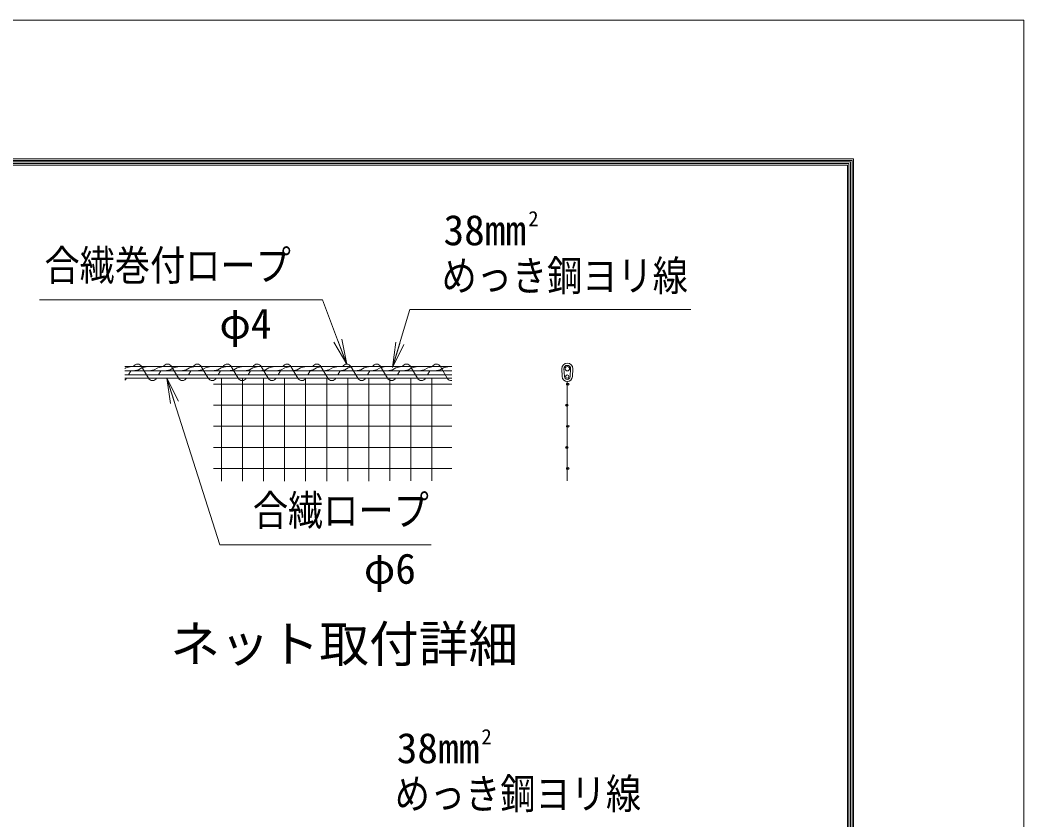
# Model space of a CAD drawing. Units: millimetres at full size; details may follow other scales. Extents: x -18900 to 18900, y -13365 to 13365.
# Drawn here: x 11737 to 18900, y 7657 to 13365 of the extents above; entities that cross this region are included whole.
import ezdxf
from ezdxf.enums import TextEntityAlignment as Align

# ---------------------------------------------------------------- set-up
doc = ezdxf.new("R2010")
doc.units = ezdxf.units.MM
doc.header["$LTSCALE"] = 50
for name, color, linetype, lineweight in [('0-0_D-STR-TXT', 7, 'Continuous', 13), ('0-3_D-STR3', 3, 'Continuous', 13), ('0-8_0', 7, 'Continuous', 18), ('0-A_D-TTL-TXT', 7, 'Continuous', 13), ('0-B_D-STR2', 7, 'Continuous', 13), ('0-C_D-TTL', 7, 'Continuous', 18)]:
    doc.layers.add(name, color=color, linetype=linetype, lineweight=lineweight)
doc.styles.add('ＭＳ ゴシック', font='')
doc.styles.get('ＭＳ ゴシック').set_extended_font_data('MS Gothic')

# ---------------------------------------------------------------- blocks, each defined once
blk = doc.blocks.new('_Open')
at = {"layer": '0-8_0'}
blk.add_line((-50, 8.33), (0, 0), dxfattribs=at)
blk.add_lwpolyline([(-50, -8.33), (0, 0), (-50, 0)], dxfattribs=at)

msp = doc.modelspace()

# ---------------------------------------------------------------- linework, layer by layer
at = {"layer": '0-0_D-STR-TXT'}
for points in [[(11875.65, 11369.67), (13894.53, 11369.67), (14067.24, 10911.56)], [(16523.05, 11298.5), (14519.02, 11298.5), (14394.73, 10887.63)], [(14670.24, 9621.26), (13163.04, 9621.26), (12783.95, 10807.02)]]:
    msp.add_lwpolyline(points, dxfattribs=at)
at = {"layer": '0-3_D-STR3'}
for p, q in [((12484.44, 10892.92), (14817.77, 10892.92)), ((12484.44, 10860.92), (14817.77, 10860.92)), ((14817.77, 10832.92), (12484.44, 10832.92)), ((15605.79, 10820.35), (15601.79, 10876.35)), ((15621.75, 10821.49), (15617.75, 10877.49)), ((15661.79, 10821.49), (15665.79, 10877.49)), ((15677.75, 10820.35), (15681.75, 10876.35)), ((14817.77, 10808.92), (12484.44, 10808.92))]:
    msp.add_line(p, q, dxfattribs=at)
at = {"layer": '0-3_D-STR3', "color": 4}
for p, q in [((12603.93, 10892.92), (12653.68, 10808.92)), ((12817.14, 10892.92), (12866.88, 10808.92)), ((13030.34, 10892.92), (13080.09, 10808.92)), ((13243.55, 10892.92), (13293.29, 10808.92)), ((13456.76, 10892.92), (13506.5, 10808.92)), ((13669.96, 10892.92), (13719.7, 10808.92)), ((13883.17, 10892.92), (13932.91, 10808.92)), ((14096.37, 10892.92), (14146.11, 10808.92)), ((14309.58, 10892.92), (14359.32, 10808.92)), ((14522.78, 10892.92), (14572.53, 10808.92)), ((14735.99, 10892.92), (14785.73, 10808.92)), ((12528.12, 10860.92), (12511.54, 10832.92)), ((12741.33, 10860.92), (12724.75, 10832.92)), ((12954.53, 10860.92), (12937.95, 10832.92)), ((13167.74, 10860.92), (13151.16, 10832.92)), ((13380.95, 10860.92), (13364.36, 10832.92)), ((13594.15, 10860.92), (13577.57, 10832.92)), ((13807.36, 10860.92), (13790.78, 10832.92)), ((14020.56, 10860.92), (14003.98, 10832.92)), ((14233.77, 10860.92), (14217.19, 10832.92)), ((14446.97, 10860.92), (14430.39, 10832.92)), ((14660.18, 10860.92), (14643.6, 10832.92))]:
    msp.add_line(p, q, dxfattribs=at)
at = {"layer": '0-3_D-STR3'}
for points in [[(12532.44, 10892.92), (12492.43, 10883.67), (12484.44, 10879.06)], [(12645.76, 10892.92), (12605.75, 10883.67), (12581.21, 10869.51), (12544.4, 10860.92)], [(12759.08, 10892.92), (12719.07, 10883.67), (12694.53, 10869.51), (12657.72, 10860.92)], [(12872.41, 10892.92), (12832.39, 10883.67), (12807.86, 10869.51), (12771.04, 10860.92)], [(12985.73, 10892.92), (12945.72, 10883.67), (12921.18, 10869.51), (12884.36, 10860.92)], [(13099.05, 10892.92), (13059.04, 10883.67), (13034.5, 10869.51), (12997.69, 10860.92)], [(13212.37, 10892.92), (13172.36, 10883.67), (13147.82, 10869.51), (13111.01, 10860.92)], [(13325.7, 10892.92), (13285.68, 10883.67), (13261.15, 10869.51), (13224.33, 10860.92)], [(13439.02, 10892.92), (13399, 10883.67), (13374.47, 10869.51), (13337.65, 10860.92)], [(13552.34, 10892.92), (13512.33, 10883.67), (13487.79, 10869.51), (13450.98, 10860.92)], [(13665.66, 10892.92), (13625.65, 10883.67), (13601.11, 10869.51), (13564.3, 10860.92)], [(13778.98, 10892.92), (13738.97, 10883.67), (13714.44, 10869.51), (13677.62, 10860.92)], [(13892.31, 10892.92), (13852.29, 10883.67), (13827.76, 10869.51), (13790.94, 10860.92)], [(14005.63, 10892.92), (13965.62, 10883.67), (13941.08, 10869.51), (13904.27, 10860.92)], [(14118.95, 10892.92), (14078.94, 10883.67), (14054.4, 10869.51), (14017.59, 10860.92)], [(14232.27, 10892.92), (14192.26, 10883.67), (14167.72, 10869.51), (14130.91, 10860.92)], [(14345.6, 10892.92), (14305.58, 10883.67), (14281.05, 10869.51), (14244.23, 10860.92)], [(14458.92, 10892.92), (14418.91, 10883.67), (14394.37, 10869.51), (14357.55, 10860.92)], [(14572.24, 10892.92), (14532.23, 10883.67), (14507.69, 10869.51), (14470.88, 10860.92)], [(14685.56, 10892.92), (14645.55, 10883.67), (14621.01, 10869.51), (14584.2, 10860.92)], [(14798.88, 10892.92), (14758.87, 10883.67), (14734.34, 10869.51), (14697.52, 10860.92)]]:
    msp.add_lwpolyline(points, dxfattribs=at)
for centre, radius in [((15641.77, 10876.92), 16), ((15641.77, 10820.92), 12)]:
    msp.add_circle(centre, radius, dxfattribs=at)
at = {"layer": '0-3_D-STR3', "color": 4}
for centre, start, end in [((12575.5, 10877.2), 28.93798, 151.06202), ((12788.71, 10877.2), 28.93798, 151.06202), ((13001.91, 10877.2), 28.93798, 151.06202), ((13215.12, 10877.2), 28.93798, 151.06202), ((13428.32, 10877.2), 28.93798, 151.06202), ((13641.53, 10877.2), 28.93798, 151.06202), ((13854.74, 10877.2), 28.93798, 151.06202), ((14067.94, 10877.2), 28.93798, 151.06202), ((14281.15, 10877.2), 28.93798, 151.06202), ((14494.35, 10877.2), 28.93798, 151.06202), ((14707.56, 10877.2), 28.93798, 151.06202), ((12468.9, 10824.64), 298.5737, 331.06202), ((12682.11, 10824.64), 208.93798, 331.06202), ((12895.31, 10824.64), 208.93798, 331.06202), ((13108.52, 10824.64), 208.93798, 331.06202), ((13321.72, 10824.64), 208.93798, 331.06202), ((13534.93, 10824.64), 208.93798, 331.06202), ((13748.13, 10824.64), 208.93798, 331.06202), ((13961.34, 10824.64), 208.93798, 331.06202), ((14174.54, 10824.64), 208.93798, 331.06202), ((14387.75, 10824.64), 208.93798, 331.06202), ((14600.96, 10824.64), 208.93798, 331.06202), ((14814.16, 10824.64), 208.93798, 276.37941)]:
    msp.add_arc(centre, 32.49, start, end, dxfattribs=at)
at = {"layer": '0-3_D-STR3'}
for centre, radius, start, end in [((15641.77, 10876.92), 40, 0, 180), ((15641.77, 10876.92), 40, 0, 180), ((15641.77, 10876.92), 24, 0, 180), ((15641.77, 10820.92), 36, 180, 0), ((15641.77, 10820.92), 20, 180, 0)]:
    msp.add_arc(centre, radius, start, end, dxfattribs=at)
at = {"layer": '0-B_D-STR2'}
for p, q in [((13118.02, 10765.94), (14817.77, 10765.94)), ((13174.79, 10073.6), (13174.79, 10808.92)), ((13324.79, 10073.9), (13324.79, 10808.92)), ((13474.79, 10074.2), (13474.79, 10808.92)), ((13624.79, 10074.51), (13624.79, 10808.92)), ((13774.79, 10074.81), (13774.79, 10808.92)), ((13924.79, 10075.12), (13924.79, 10808.92)), ((14074.79, 10075.42), (14074.79, 10808.92)), ((14224.79, 10075.72), (14224.79, 10808.92)), ((14374.79, 10076.03), (14374.79, 10808.92)), ((14524.79, 10076.33), (14524.79, 10808.92)), ((14674.79, 10076.64), (14674.79, 10808.92)), ((15641.77, 10784.92), (15641.77, 10076.92)), ((13118.02, 10615.94), (14817.77, 10615.94)), ((13118.02, 10465.94), (14817.77, 10465.94)), ((13118.02, 10315.94), (14817.77, 10315.94)), ((13118.02, 10165.94), (14817.77, 10165.94))]:
    msp.add_line(p, q, dxfattribs=at)
for centre in [(15641.77, 10765.94), (15648.44, 10765.94), (15635.1, 10615.94), (15641.77, 10615.94), (15641.77, 10465.94), (15648.44, 10465.94), (15635.1, 10315.94), (15641.77, 10315.94), (15641.77, 10165.94), (15648.44, 10165.94)]:
    msp.add_circle(centre, 6.67, dxfattribs=at)
at = {"layer": '0-C_D-TTL', "color": 2}
msp.add_lwpolyline([(-18900, 13365), (18900, 13365), (18900, -13365), (-18900, -13365)], close=True, dxfattribs=at)
at = {"layer": '0-C_D-TTL'}
for points in [[(-17685, 12375), (17685, 12375), (17685, -12375), (-17685, -12375)], [(-17673.75, 12363.75), (17673.75, 12363.75), (17673.75, -12363.75), (-17673.75, -12363.75)], [(-17662.5, 12352.5), (17662.5, 12352.5), (17662.5, -12352.5), (-17662.5, -12352.5)], [(-17651.25, 12341.25), (17651.25, 12341.25), (17651.25, -12341.25), (-17651.25, -12341.25)], [(-17640, 12330), (17640, 12330), (17640, -12330), (-17640, -12330)]]:
    msp.add_lwpolyline(points, close=True, dxfattribs=at)

# ---------------------------------------------------------------- block references
at = {"layer": '0-0_D-STR-TXT', "xscale": 3.6, "yscale": 3.6}
for p, rotation in [((14067.94, 10909.69), 290.65707), ((14394.15, 10885.72), 253.16926), ((12783.34, 10808.92), 107.72935)]:
    msp.add_blockref('_Open', p, dxfattribs=dict(at, rotation=rotation))

# ---------------------------------------------------------------- texts
at = {"layer": '0-0_D-STR-TXT', "style": 'ＭＳ ゴシック'}
for s, height, p in [('38mm', 216.6, (14758.46, 11693.3)), ('2', 108.1, (15363.3, 11861.72)), ('φ4', 216.6, (13159.63, 11025.84)), ('φ6', 216.6, (14190.31, 9277.44)), ('38mm', 216.6, (14424.34, 7996.74)), ('2', 108.1, (15029.18, 8165.17))]:
    msp.add_text(s, height=height, dxfattribs=at).set_placement(p, align=Align.BOTTOM_LEFT)
at = {"layer": '0-0_D-STR-TXT', "style": 'ＭＳ ゴシック', "width": 0.85}
for s, p in [('合繊巻付ロープ', (11911.22, 11441.72)), ('めっき鋼ヨリ線', (14744.75, 11367.69)), ('合繊ロープ', (13397.91, 9693.32)), ('めっき鋼ヨリ線', (14410.63, 7671.14))]:
    msp.add_text(s, height=216.6, dxfattribs=at).set_placement(p, align=Align.BOTTOM_LEFT)
at = {"layer": '0-A_D-TTL-TXT', "style": 'ＭＳ ゴシック'}
msp.add_text('ネット取付詳細', height=259.9, dxfattribs=at).set_placement((12808.98, 8705.7), align=Align.BOTTOM_LEFT)

doc.saveas('drawing.dxf')
